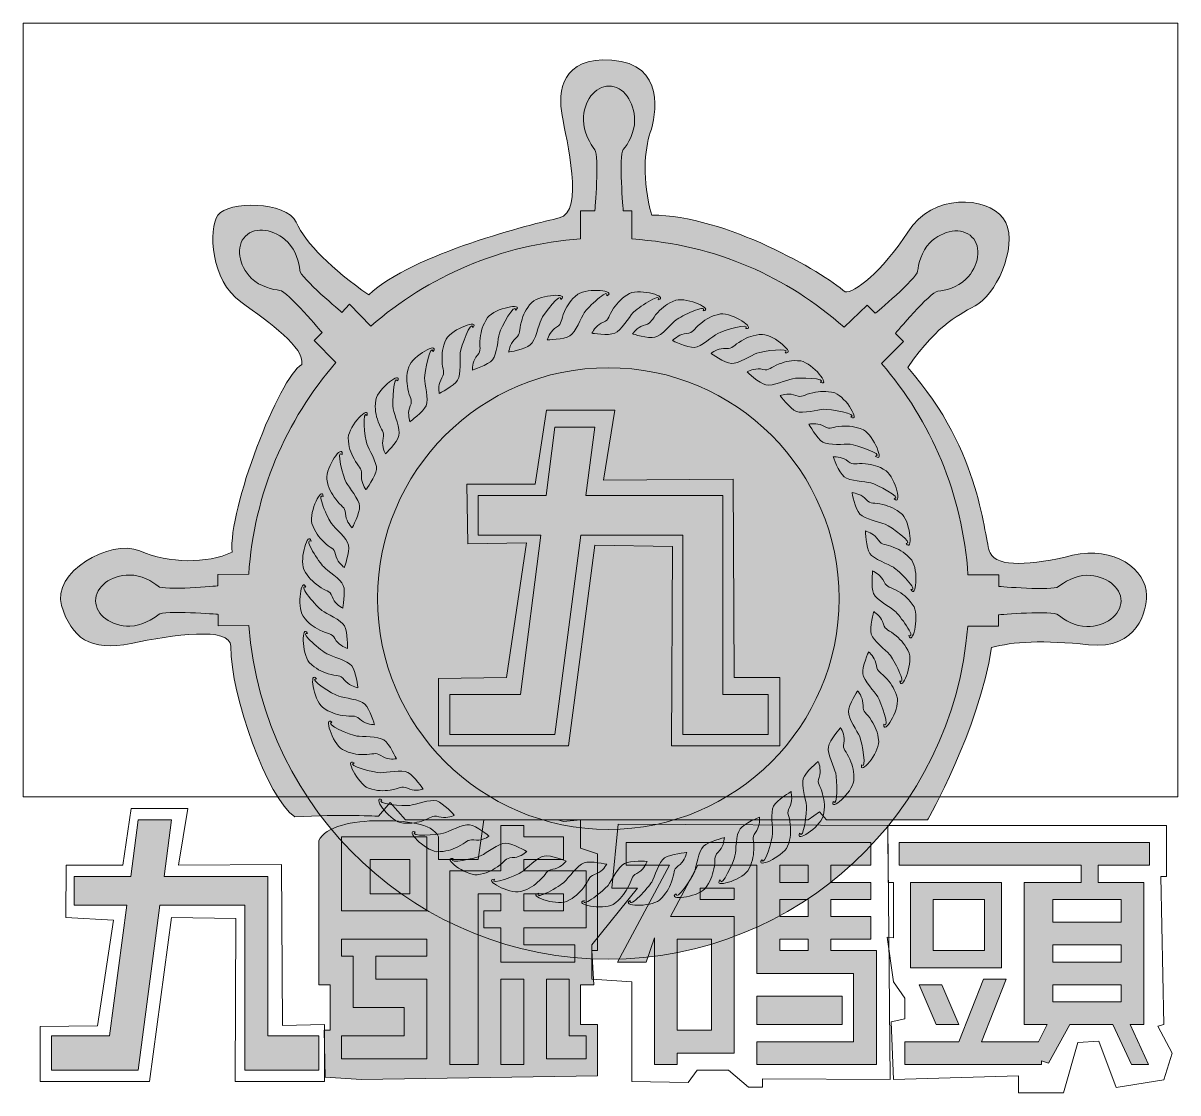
# Model space of a CAD drawing. Header units: inches. Extents: x 90 to 293, y -389 to -201.
import ezdxf

# ---------------------------------------------------------------- set-up
doc = ezdxf.new("R2010")
doc.units = ezdxf.units.IN
doc.header["$MEASUREMENT"] = 0
doc.layers.add('圖層 5', color=7, linetype='Continuous')

# ---------------------------------------------------------------- blocks, each defined once
blk = doc.blocks.new('block 10')
at = {"layer": '圖層 5', "lineweight": 0}
for points in [[(182.15, -256.66), (182.15, -256.66), (185.06, -256.63), (186.1, -255.98), (187.12, -255.34), (188.1, -252.75), (188.65, -251.9), (189.2, -251.04), (192.98, -247.4), (192.62, -248.9), (194.45, -248.06), (189.32, -247.44), (187.5, -248.64), (186.2, -249.71), (185.72, -250.53), (185.17, -251.7), (184.46, -253.23), (184.83, -253.79), (183.79, -254.41), (182.76, -255.03), (182.36, -256.06), (182.15, -256.66)], [(190, -255.5), (190, -255.5), (192.88, -255.96), (194, -255.5), (195.12, -255.04), (196.52, -252.66), (197.21, -251.91), (197.9, -251.16), (202.24, -248.21), (201.62, -249.62), (203.57, -249.1), (198.62, -247.62), (196.62, -248.5), (195.17, -249.33), (194.55, -250.06), (193.81, -251.12), (192.85, -252.51), (193.12, -253.12), (192, -253.56), (190.88, -254), (190.31, -254.94), (190, -255.5)], [(175.36, -258.82), (175.36, -258.82), (178.23, -258.35), (179.15, -257.55), (180.07, -256.76), (180.64, -254.05), (181.05, -253.13), (181.47, -252.2), (184.65, -248.02), (184.52, -249.56), (186.2, -248.45), (181.03, -248.62), (179.42, -250.08), (178.3, -251.33), (177.95, -252.22), (177.59, -253.46), (177.11, -255.08), (177.56, -255.58), (176.64, -256.35), (175.71, -257.12), (175.47, -258.19), (175.36, -258.82)], [(197.13, -255.61), (197.13, -255.61), (199.9, -256.5), (201.08, -256.21), (202.27, -255.93), (204.01, -253.79), (204.8, -253.15), (205.6, -252.51), (210.34, -250.26), (209.52, -251.57), (211.52, -251.35), (206.85, -249.13), (204.75, -249.7), (203.18, -250.3), (202.46, -250.92), (201.57, -251.86), (200.41, -253.08), (200.58, -253.73), (199.4, -254), (198.22, -254.26), (197.53, -255.1), (197.13, -255.61)], [(168.97, -262), (168.97, -262), (171.73, -261.09), (172.52, -260.16), (173.31, -259.24), (173.46, -256.48), (173.73, -255.5), (174, -254.52), (176.51, -249.9), (176.61, -251.44), (178.1, -250.1), (173.03, -251.04), (171.65, -252.74), (170.74, -254.14), (170.52, -255.07), (170.36, -256.36), (170.13, -258.03), (170.66, -258.45), (169.86, -259.36), (169.06, -260.26), (168.99, -261.35), (168.97, -262)], [(163.14, -266.1), (163.14, -266.1), (165.73, -264.78), (166.37, -263.75), (167.01, -262.72), (166.74, -259.96), (166.86, -258.96), (166.97, -257.94), (168.75, -253), (169.09, -254.51), (170.36, -252.95), (165.48, -254.66), (164.38, -256.54), (163.69, -258.07), (163.62, -259.02), (163.65, -260.32), (163.69, -262.01), (164.27, -262.34), (163.62, -263.36), (162.96, -264.38), (163.06, -265.47), (163.14, -266.1)], [(204.16, -256.8), (204.16, -256.8), (206.77, -258.1), (207.98, -258), (209.19, -257.9), (211.24, -256.04), (212.12, -255.54), (213, -255.03), (218.03, -253.52), (217.02, -254.69), (219.03, -254.78), (214.76, -251.88), (212.59, -252.11), (210.95, -252.47), (210.14, -252.98), (209.12, -253.77), (207.78, -254.8), (207.86, -255.47), (206.65, -255.55), (205.45, -255.63), (204.63, -256.35), (204.16, -256.8)], [(210.93, -259.04), (210.93, -259.04), (213.31, -260.73), (214.52, -260.81), (215.73, -260.9), (218.04, -259.38), (218.99, -259.01), (219.94, -258.64), (225.14, -257.92), (223.96, -258.92), (225.93, -259.31), (222.15, -255.8), (219.97, -255.7), (218.29, -255.8), (217.42, -256.18), (216.29, -256.81), (214.81, -257.62), (214.79, -258.29), (213.58, -258.19), (212.38, -258.08), (211.46, -258.68), (210.93, -259.04)], [(158, -271.05), (158, -271.05), (160.36, -269.35), (160.84, -268.23), (161.31, -267.12), (160.62, -264.44), (160.59, -263.42), (160.55, -262.4), (161.55, -257.25), (162.11, -258.69), (163.13, -256.95), (158.58, -259.38), (157.78, -261.41), (157.33, -263.03), (157.4, -263.98), (157.63, -265.26), (157.92, -266.92), (158.54, -267.16), (158.06, -268.27), (157.56, -269.37), (157.83, -270.43), (158, -271.05)], [(217.28, -262.29), (217.28, -262.29), (219.37, -264.32), (220.56, -264.59), (221.74, -264.86), (224.25, -263.71), (225.25, -263.49), (226.24, -263.27), (231.49, -263.34), (230.17, -264.15), (232.06, -264.84), (228.86, -260.79), (226.72, -260.36), (225.05, -260.21), (224.13, -260.45), (222.91, -260.9), (221.33, -261.48), (221.2, -262.14), (220.03, -261.85), (218.86, -261.57), (217.86, -262.01), (217.28, -262.29)], [(153.68, -276.72), (153.68, -276.72), (155.75, -274.68), (156.05, -273.5), (156.35, -272.33), (155.26, -269.79), (155.07, -268.79), (154.88, -267.79), (155.08, -262.54), (155.86, -263.88), (156.6, -262.01), (152.47, -265.1), (151.99, -267.23), (151.79, -268.9), (152.01, -269.83), (152.42, -271.05), (152.97, -272.65), (153.62, -272.8), (153.31, -273.96), (152.99, -275.13), (153.41, -276.14), (153.68, -276.72)], [(223.06, -266.47), (223.06, -266.47), (224.82, -268.79), (225.95, -269.24), (227.08, -269.69), (229.74, -268.93), (230.75, -268.87), (231.77, -268.8), (236.94, -269.67), (235.52, -270.27), (237.28, -271.24), (234.74, -266.75), (232.69, -266), (231.06, -265.59), (230.11, -265.69), (228.84, -265.95), (227.19, -266.28), (226.96, -266.92), (225.84, -266.46), (224.73, -265.99), (223.67, -266.28), (223.06, -266.47)], [(150.27, -282.99), (150.27, -282.99), (152.01, -280.66), (152.12, -279.44), (152.24, -278.24), (150.78, -275.89), (150.44, -274.93), (150.09, -273.97), (149.5, -268.76), (150.47, -269.96), (150.92, -268), (147.3, -271.69), (147.15, -273.86), (147.21, -275.54), (147.57, -276.42), (148.17, -277.57), (148.94, -279.07), (149.61, -279.12), (149.48, -280.31), (149.35, -281.51), (149.92, -282.45), (150.27, -282.99)], [(228.14, -271.48), (228.14, -271.48), (229.52, -274.04), (230.57, -274.66), (231.62, -275.27), (234.36, -274.93), (235.37, -275.02), (236.39, -275.11), (241.37, -276.76), (239.87, -277.14), (241.47, -278.36), (239.63, -273.54), (237.72, -272.48), (236.17, -271.83), (235.22, -271.79), (233.93, -271.85), (232.25, -271.93), (231.92, -272.52), (230.89, -271.89), (229.86, -271.26), (228.77, -271.39), (228.14, -271.48)], [(147.85, -289.7), (147.85, -289.7), (149.22, -287.13), (149.15, -285.91), (149.08, -284.7), (147.27, -282.6), (146.79, -281.71), (146.31, -280.82), (144.93, -275.75), (146.07, -276.79), (146.21, -274.78), (143.2, -278.98), (143.38, -281.15), (143.69, -282.8), (144.18, -283.62), (144.95, -284.67), (145.95, -286.03), (146.62, -285.97), (146.67, -287.17), (146.71, -288.38), (147.42, -289.22), (147.85, -289.7)], [(232.39, -277.21), (232.39, -277.21), (233.37, -279.95), (234.31, -280.72), (235.25, -281.48), (238.02, -281.56), (239, -281.8), (239.99, -282.05), (244.67, -284.44), (243.13, -284.58), (244.52, -286.04), (243.44, -280.99), (241.71, -279.66), (240.28, -278.78), (239.35, -278.59), (238.06, -278.45), (236.38, -278.27), (235.97, -278.81), (235.05, -278.03), (234.13, -277.25), (233.03, -277.21), (232.39, -277.21)], [(146.48, -296.69), (146.48, -296.69), (147.44, -293.95), (147.19, -292.76), (146.94, -291.57), (144.83, -289.77), (144.22, -288.96), (143.6, -288.15), (141.47, -283.36), (142.76, -284.21), (142.59, -282.21), (140.26, -286.81), (140.77, -288.93), (141.33, -290.51), (141.93, -291.25), (142.85, -292.17), (144.04, -293.36), (144.7, -293.2), (144.93, -294.38), (145.16, -295.57), (145.99, -296.29), (146.48, -296.69)], [(235.72, -283.51), (235.72, -283.51), (236.27, -286.37), (237.09, -287.27), (237.9, -288.17), (240.62, -288.67), (241.56, -289.06), (242.5, -289.45), (246.75, -292.53), (245.21, -292.44), (246.36, -294.09), (246.07, -288.93), (244.56, -287.35), (243.28, -286.26), (242.39, -285.94), (241.14, -285.6), (239.51, -285.17), (239.02, -285.64), (238.23, -284.73), (237.43, -283.82), (236.36, -283.62), (235.72, -283.51)], [(146.2, -303.82), (146.2, -303.82), (146.73, -300.96), (146.29, -299.82), (145.87, -298.69), (143.51, -297.23), (142.79, -296.52), (142.05, -295.82), (139.21, -291.4), (140.61, -292.05), (140.15, -290.09), (138.54, -295), (139.37, -297.02), (140.16, -298.5), (140.87, -299.13), (141.92, -299.9), (143.28, -300.89), (143.9, -300.64), (144.31, -301.77), (144.72, -302.91), (145.64, -303.5), (146.2, -303.82)], [(238.06, -290.25), (238.06, -290.25), (238.16, -293.16), (238.83, -294.18), (239.5, -295.19), (242.11, -296.1), (242.98, -296.63), (243.85, -297.16), (247.59, -300.84), (246.08, -300.52), (246.96, -302.32), (247.46, -297.18), (246.21, -295.39), (245.11, -294.12), (244.28, -293.66), (243.09, -293.14), (241.54, -292.47), (240.99, -292.86), (240.35, -291.84), (239.7, -290.82), (238.67, -290.45), (238.06, -290.25)], [(147, -310.91), (147, -310.91), (147.09, -308), (146.49, -306.94), (145.89, -305.88), (143.35, -304.8), (142.52, -304.21), (141.69, -303.63), (138.2, -299.7), (139.69, -300.12), (138.93, -298.26), (138.09, -303.36), (139.21, -305.22), (140.22, -306.57), (141.02, -307.08), (142.17, -307.68), (143.67, -308.46), (144.24, -308.11), (144.82, -309.17), (145.4, -310.23), (146.4, -310.67), (147, -310.91)], [(239.34, -297.27), (239.34, -297.27), (239, -300.16), (239.51, -301.26), (240.01, -302.37), (242.46, -303.66), (243.23, -304.32), (244.01, -304.97), (247.15, -309.19), (245.7, -308.63), (246.3, -310.55), (247.57, -305.55), (246.61, -303.59), (245.72, -302.17), (244.97, -301.59), (243.87, -300.89), (242.45, -299.99), (241.84, -300.29), (241.36, -299.19), (240.87, -298.08), (239.91, -297.56), (239.34, -297.27)], [(239.53, -304.4), (239.53, -304.4), (238.76, -307.2), (239.1, -308.37), (239.43, -309.54), (241.64, -311.19), (242.31, -311.96), (242.98, -312.72), (245.44, -317.37), (244.1, -316.6), (244.4, -318.59), (246.41, -313.84), (245.76, -311.75), (245.09, -310.21), (244.44, -309.52), (243.46, -308.67), (242.2, -307.56), (241.55, -307.76), (241.24, -306.6), (240.93, -305.43), (240.06, -304.77), (239.53, -304.4)], [(148.87, -317.79), (148.87, -317.79), (148.52, -314.9), (147.76, -313.95), (147.01, -312.99), (144.33, -312.31), (143.42, -311.86), (142.51, -311.4), (138.47, -308.05), (140, -308.24), (138.97, -306.52), (138.91, -311.68), (140.31, -313.36), (141.51, -314.53), (142.38, -314.92), (143.61, -315.33), (145.21, -315.88), (145.72, -315.45), (146.46, -316.4), (147.19, -317.37), (148.25, -317.65), (148.87, -317.79)], [(238.64, -311.47), (238.64, -311.47), (237.45, -314.13), (237.6, -315.34), (237.75, -316.54), (239.7, -318.51), (240.24, -319.37), (240.78, -320.23), (242.5, -325.19), (241.3, -324.23), (241.29, -326.24), (244.01, -321.85), (243.68, -319.69), (243.26, -318.07), (242.71, -317.29), (241.88, -316.29), (240.79, -315), (240.13, -315.11), (240, -313.91), (239.86, -312.71), (239.11, -311.92), (238.64, -311.47)], [(151.77, -324.3), (151.77, -324.3), (150.98, -321.51), (150.09, -320.68), (149.2, -319.85), (146.45, -319.58), (145.48, -319.27), (144.51, -318.96), (140.01, -316.26), (141.55, -316.22), (140.27, -314.67), (141, -319.79), (142.63, -321.23), (144, -322.2), (144.92, -322.46), (146.2, -322.68), (147.85, -322.98), (148.3, -322.47), (149.17, -323.3), (150.04, -324.14), (151.13, -324.26), (151.77, -324.3)], [(236.69, -318.33), (236.69, -318.33), (235.11, -320.78), (235.07, -321.99), (235.04, -323.21), (236.66, -325.45), (237.06, -326.38), (237.47, -327.31), (238.41, -332.48), (237.37, -331.34), (237.05, -333.33), (240.41, -329.4), (240.41, -327.22), (240.24, -325.55), (239.83, -324.7), (239.15, -323.59), (238.27, -322.15), (237.6, -322.15), (237.65, -320.95), (237.71, -319.74), (237.08, -318.84), (236.69, -318.33)], [(155.63, -330.3), (155.63, -330.3), (154.42, -327.66), (153.41, -326.97), (152.41, -326.29), (149.65, -326.45), (148.64, -326.29), (147.64, -326.13), (142.78, -324.14), (144.3, -323.87), (142.79, -322.54), (144.29, -327.48), (146.13, -328.66), (147.63, -329.41), (148.57, -329.52), (149.87, -329.55), (151.55, -329.59), (151.92, -329.02), (152.9, -329.71), (153.89, -330.41), (154.98, -330.36), (155.63, -330.3)], [(233.71, -324.81), (233.71, -324.81), (231.78, -326.99), (231.56, -328.18), (231.34, -329.38), (232.59, -331.84), (232.85, -332.82), (233.12, -333.81), (233.26, -339.05), (232.4, -337.77), (231.79, -339.69), (235.7, -336.32), (236.04, -334.17), (236.12, -332.49), (235.84, -331.58), (235.34, -330.38), (234.7, -328.83), (234.03, -328.73), (234.26, -327.54), (234.5, -326.36), (234.01, -325.38), (233.71, -324.81)], [(160.35, -335.65), (160.35, -335.65), (158.75, -333.22), (157.65, -332.69), (156.56, -332.17), (153.85, -332.75), (152.84, -332.74), (151.82, -332.74), (146.71, -331.51), (148.17, -331.01), (146.48, -329.92), (148.72, -334.58), (150.71, -335.46), (152.31, -335.98), (153.26, -335.95), (154.54, -335.78), (156.22, -335.56), (156.49, -334.94), (157.57, -335.47), (158.65, -336.01), (159.72, -335.8), (160.35, -335.65)], [(229.78, -330.76), (229.78, -330.76), (227.54, -332.62), (227.14, -333.77), (226.74, -334.92), (227.61, -337.54), (227.72, -338.55), (227.82, -339.56), (227.17, -344.77), (226.51, -343.38), (225.62, -345.18), (229.99, -342.44), (230.66, -340.36), (231, -338.72), (230.86, -337.78), (230.54, -336.52), (230.14, -334.88), (229.5, -334.68), (229.91, -333.55), (230.33, -332.41), (230, -331.37), (229.78, -330.76)], [(165.83, -340.21), (165.83, -340.21), (163.88, -338.05), (162.72, -337.7), (161.56, -337.35), (158.97, -338.33), (157.96, -338.48), (156.96, -338.63), (151.73, -338.2), (153.09, -337.48), (151.26, -336.66), (154.17, -340.92), (156.28, -341.5), (157.94, -341.76), (158.87, -341.58), (160.11, -341.22), (161.73, -340.75), (161.91, -340.1), (163.06, -340.46), (164.21, -340.83), (165.24, -340.45), (165.83, -340.21)], [(224.99, -336.05), (224.99, -336.05), (222.49, -337.54), (221.92, -338.62), (221.35, -339.69), (221.81, -342.41), (221.76, -343.43), (221.72, -344.45), (220.28, -349.5), (219.84, -348.02), (218.68, -349.66), (223.42, -347.62), (224.4, -345.67), (224.98, -344.09), (224.99, -343.14), (224.87, -341.85), (224.72, -340.17), (224.12, -339.88), (224.7, -338.82), (225.28, -337.76), (225.11, -336.68), (224.99, -336.05)], [(219.45, -340.54), (219.45, -340.54), (216.75, -341.64), (216.03, -342.61), (215.3, -343.58), (215.34, -346.35), (215.14, -347.34), (214.94, -348.34), (212.75, -353.12), (212.54, -351.58), (211.14, -353.03), (216.14, -351.74), (217.4, -349.96), (218.22, -348.49), (218.37, -347.55), (218.45, -346.26), (218.56, -344.58), (218.01, -344.19), (218.74, -343.23), (219.48, -342.28), (219.47, -341.18), (219.45, -340.54)], [(171.94, -343.88), (171.94, -343.88), (169.69, -342.04), (168.48, -341.88), (167.28, -341.71), (164.88, -343.07), (163.91, -343.37), (162.93, -343.67), (157.7, -344.04), (158.94, -343.13), (157, -342.6), (160.53, -346.36), (162.7, -346.61), (164.38, -346.62), (165.27, -346.3), (166.45, -345.75), (167.98, -345.04), (168.05, -344.37), (169.24, -344.55), (170.44, -344.74), (171.39, -344.21), (171.94, -343.88)], [(213.29, -344.14), (213.29, -344.14), (210.46, -344.81), (209.59, -345.66), (208.73, -346.52), (208.35, -349.25), (208, -350.21), (207.65, -351.16), (204.75, -355.55), (204.78, -354), (203.18, -355.22), (208.32, -354.71), (209.83, -353.14), (210.86, -351.81), (211.15, -350.9), (211.43, -349.64), (211.8, -347.99), (211.31, -347.53), (212.18, -346.69), (213.05, -345.86), (213.22, -344.78), (213.29, -344.14)], [(178.55, -346.58), (178.55, -346.58), (176.04, -345.11), (174.82, -345.12), (173.61, -345.14), (171.44, -346.85), (170.52, -347.3), (169.61, -347.75), (164.49, -348.91), (165.58, -347.81), (163.58, -347.59), (167.64, -350.77), (169.82, -350.68), (171.48, -350.44), (172.32, -349.99), (173.4, -349.27), (174.8, -348.33), (174.77, -347.66), (175.98, -347.66), (177.18, -347.66), (178.05, -346.99), (178.55, -346.58)], [(206.66, -346.76), (206.66, -346.76), (203.76, -346.99), (202.77, -347.7), (201.79, -348.41), (200.99, -351.06), (200.5, -351.95), (200.01, -352.84), (196.48, -356.73), (196.74, -355.21), (194.98, -356.17), (200.13, -356.44), (201.87, -355.12), (203.09, -353.97), (203.52, -353.12), (203.98, -351.91), (204.59, -350.34), (204.18, -349.8), (205.17, -349.11), (206.16, -348.42), (206.49, -347.38), (206.66, -346.76)], [(185.48, -348.25), (185.48, -348.25), (182.78, -347.17), (181.58, -347.37), (180.38, -347.57), (178.5, -349.6), (177.66, -350.18), (176.83, -350.76), (171.94, -352.69), (172.85, -351.44), (170.84, -351.52), (175.34, -354.04), (177.48, -353.63), (179.09, -353.13), (179.85, -352.56), (180.8, -351.68), (182.04, -350.54), (181.91, -349.88), (183.11, -349.7), (184.3, -349.52), (185.05, -348.73), (185.48, -348.25)], [(192.59, -348.83), (192.59, -348.83), (189.75, -348.18), (188.6, -348.57), (187.45, -348.95), (185.89, -351.23), (185.15, -351.93), (184.42, -352.64), (179.88, -355.29), (180.59, -353.91), (178.62, -354.3), (183.45, -356.11), (185.5, -355.37), (187.01, -354.64), (187.68, -353.96), (188.49, -352.94), (189.54, -351.63), (189.31, -350.99), (190.46, -350.63), (191.61, -350.27), (192.24, -349.37), (192.59, -348.83)], [(199.7, -348.33), (199.7, -348.33), (196.8, -348.12), (195.72, -348.68), (194.64, -349.23), (193.45, -351.72), (192.83, -352.53), (192.2, -353.33), (188.13, -356.64), (188.62, -355.18), (186.73, -355.86), (191.78, -356.92), (193.7, -355.87), (195.08, -354.92), (195.63, -354.14), (196.27, -353.02), (197.12, -351.56), (196.79, -350.97), (197.87, -350.44), (198.96, -349.9), (199.44, -348.92), (199.7, -348.33)]]:
    blk.add_open_spline(points, degree=3, knots=[0, 0, 0, 0, 1, 1, 1, 2, 2, 2, 3, 3, 3, 4, 4, 4, 5, 5, 5, 6, 6, 6, 7, 7, 7, 7], dxfattribs=at)
blk = doc.blocks.new('block 9')
at = {"layer": '圖層 5', "true_color": 0x3b4593}
h = blk.add_hatch(color=175, dxfattribs=at)
h.dxf.hatch_style = 2
edge = h.paths.add_edge_path()
edge.add_spline(control_points=[(277.01, -298.04), (274.93, -298.03), (272.91, -299.31), (272.02, -300.02), (270.96, -300.85), (261.51, -299.98), (261.51, -299.98), (261.51, -299.98), (261.51, -297.98), (261.51, -297.98), (261.51, -297.98), (256.1, -297.97), (256.1, -297.97), (255.18, -283.8), (249.61, -270.91), (240.9, -260.8), (240.9, -260.8), (244.75, -256.96), (244.75, -256.96), (244.75, -256.96), (243.34, -255.54), (243.34, -255.54), (243.34, -255.54), (249.49, -248.21), (250.78, -248.12), (252.07, -248.03), (254.25, -247.49), (255.73, -246.02), (258.07, -243.68), (258.55, -240.36), (256.8, -238.59), (255.05, -236.83), (251.72, -237.3), (249.37, -239.64), (247.9, -241.11), (247.38, -243.45), (247.25, -244.58), (247.09, -245.91), (239.81, -252), (239.81, -252), (239.81, -252), (238.39, -250.58), (238.39, -250.58), (238.39, -250.58), (234.31, -254.41), (234.31, -254.41), (224.25, -245.62), (212, -239.96), (197, -238.94), (197, -238.94), (197, -234), (197, -234), (197, -234), (195.5, -234), (195.5, -234), (195.5, -234), (194.65, -224.22), (195.5, -223.24), (196.35, -222.26), (197.5, -220.21), (197.5, -218.12), (197.5, -214.81), (195.49, -212.06), (193, -212.06), (190.51, -212.06), (188.5, -214.72), (188.5, -218.03), (188.5, -220.11), (189.79, -222.37), (190.5, -223.25), (191.33, -224.31), (190.5, -234), (190.5, -234), (190.5, -234), (188, -234), (188, -234), (188, -234), (188, -238.92), (188, -238.92), (174, -239.88), (161.21, -245.5), (151.11, -254.26), (151.11, -254.26), (147.39, -250.42), (147.39, -250.42), (147.39, -250.42), (146.04, -251.84), (146.04, -251.84), (146.04, -251.84), (138.72, -245.71), (138.62, -244.42), (138.52, -243.13), (137.99, -240.96), (136.51, -239.49), (134.16, -237.15), (130.85, -236.68), (129.09, -238.44), (127.34, -240.2), (127.83, -243.53), (130.17, -245.86), (131.65, -247.33), (133.99, -247.84), (135.12, -247.97), (136.46, -248.12), (142.57, -255.38), (142.57, -255.38), (142.57, -255.38), (141.16, -256.8), (141.16, -256.8), (141.16, -256.8), (145, -260.62), (145, -260.62), (136.22, -270.74), (130.6, -283.66), (129.66, -297.87), (129.66, -297.87), (124.22, -297.9), (124.22, -297.9), (124.22, -297.9), (124.24, -299.9), (124.24, -299.9), (124.24, -299.9), (114.71, -300.8), (113.72, -299.96), (112.74, -299.12), (110.8, -297.98), (108.72, -297.99), (105.41, -298.01), (102.74, -300.04), (102.75, -302.53), (102.77, -305.01), (105.46, -307.01), (108.78, -306.99), (110.86, -306.98), (112.87, -305.68), (113.75, -304.96), (114.8, -304.12), (124.27, -304.9), (124.27, -304.9), (124.27, -304.9), (124.28, -306.9), (124.28, -306.9), (124.28, -306.9), (129.7, -306.87), (129.7, -306.87), (132.12, -339.65), (159.47, -365.5), (192.88, -365.5), (226.25, -365.5), (253.57, -339.7), (256.05, -306.97), (256.05, -306.97), (261.48, -306.98), (261.48, -306.98), (261.48, -306.98), (261.49, -304.98), (261.49, -304.98), (261.49, -304.98), (271.03, -304.17), (272, -305.02), (272.98, -305.87), (274.9, -307.03), (276.98, -307.04), (280.3, -307.05), (282.99, -305.04), (283, -302.56), (283.01, -300.07), (280.33, -298.05), (277.01, -298.04)], knot_values=[0, 0, 0, 0, 1, 1, 1, 2, 2, 2, 3, 3, 3, 4, 4, 4, 5, 5, 5, 6, 6, 6, 7, 7, 7, 8, 8, 8, 9, 9, 9, 10, 10, 10, 11, 11, 11, 12, 12, 12, 13, 13, 13, 14, 14, 14, 15, 15, 15, 16, 16, 16, 17, 17, 17, 18, 18, 18, 19, 19, 19, 20, 20, 20, 21, 21, 21, 22, 22, 22, 23, 23, 23, 24, 24, 24, 25, 25, 25, 26, 26, 26, 27, 27, 27, 28, 28, 28, 29, 29, 29, 30, 30, 30, 31, 31, 31, 32, 32, 32, 33, 33, 33, 34, 34, 34, 35, 35, 35, 36, 36, 36, 37, 37, 37, 38, 38, 38, 39, 39, 39, 40, 40, 40, 41, 41, 41, 42, 42, 42, 43, 43, 43, 44, 44, 44, 45, 45, 45, 46, 46, 46, 47, 47, 47, 48, 48, 48, 49, 49, 49, 50, 50, 50, 51, 51, 51, 52, 52, 52, 53, 53, 53, 54, 54, 54, 55, 55, 55, 56, 56, 56, 56], degree=3, periodic=1)
at = {"layer": '圖層 5', "true_color": 0xff0000}
h = blk.add_hatch(color=1, dxfattribs=at)
h.dxf.hatch_style = 2
edge = h.paths.add_edge_path()
edge.add_spline(control_points=[(233.44, -302.12), (233.44, -324.53), (215.28, -342.69), (192.88, -342.69), (170.47, -342.69), (152.31, -324.53), (152.31, -302.12), (152.31, -279.72), (170.47, -261.56), (192.88, -261.56), (215.28, -261.56), (233.44, -279.72), (233.44, -302.12)], knot_values=[0, 0, 0, 0, 1, 1, 1, 2, 2, 2, 3, 3, 3, 4, 4, 4, 4], degree=3, periodic=1)
at = {"layer": '圖層 5', "lineweight": 0}
blk.add_lwpolyline([(293, -337), (90, -337), (90, -201), (293, -201), (293, -337)], dxfattribs=at)
for points, knots in [([(277.01, -298.04), (274.93, -298.03), (272.91, -299.31), (272.02, -300.02), (270.96, -300.85), (261.51, -299.98), (261.51, -299.98), (261.51, -299.98), (261.51, -297.98), (261.51, -297.98), (261.51, -297.98), (256.1, -297.97), (256.1, -297.97), (255.18, -283.8), (249.61, -270.91), (240.9, -260.8), (240.9, -260.8), (244.75, -256.96), (244.75, -256.96), (244.75, -256.96), (243.34, -255.54), (243.34, -255.54), (243.34, -255.54), (249.49, -248.21), (250.78, -248.12), (252.07, -248.03), (254.25, -247.49), (255.73, -246.02), (258.07, -243.68), (258.55, -240.36), (256.8, -238.59), (255.05, -236.83), (251.72, -237.3), (249.37, -239.64), (247.9, -241.11), (247.38, -243.45), (247.25, -244.58), (247.09, -245.91), (239.81, -252), (239.81, -252), (239.81, -252), (238.39, -250.58), (238.39, -250.58), (238.39, -250.58), (234.31, -254.41), (234.31, -254.41), (224.25, -245.62), (212, -239.96), (197, -238.94), (197, -238.94), (197, -234), (197, -234), (197, -234), (195.5, -234), (195.5, -234), (195.5, -234), (194.65, -224.22), (195.5, -223.24), (196.35, -222.26), (197.5, -220.21), (197.5, -218.12), (197.5, -214.81), (195.49, -212.06), (193, -212.06), (190.51, -212.06), (188.5, -214.72), (188.5, -218.03), (188.5, -220.11), (189.79, -222.37), (190.5, -223.25), (191.33, -224.31), (190.5, -234), (190.5, -234), (190.5, -234), (188, -234), (188, -234), (188, -234), (188, -238.92), (188, -238.92), (174, -239.88), (161.21, -245.5), (151.11, -254.26), (151.11, -254.26), (147.39, -250.42), (147.39, -250.42), (147.39, -250.42), (146.04, -251.84), (146.04, -251.84), (146.04, -251.84), (138.72, -245.71), (138.62, -244.42), (138.52, -243.13), (137.99, -240.96), (136.51, -239.49), (134.16, -237.15), (130.85, -236.68), (129.09, -238.44), (127.34, -240.2), (127.83, -243.53), (130.17, -245.86), (131.65, -247.33), (133.99, -247.84), (135.12, -247.97), (136.46, -248.12), (142.57, -255.38), (142.57, -255.38), (142.57, -255.38), (141.16, -256.8), (141.16, -256.8), (141.16, -256.8), (145, -260.62), (145, -260.62), (136.22, -270.74), (130.6, -283.66), (129.66, -297.87), (129.66, -297.87), (124.22, -297.9), (124.22, -297.9), (124.22, -297.9), (124.24, -299.9), (124.24, -299.9), (124.24, -299.9), (114.71, -300.8), (113.72, -299.96), (112.74, -299.12), (110.8, -297.98), (108.72, -297.99), (105.41, -298.01), (102.74, -300.04), (102.75, -302.53), (102.77, -305.01), (105.46, -307.01), (108.78, -306.99), (110.86, -306.98), (112.87, -305.68), (113.75, -304.96), (114.8, -304.12), (124.27, -304.9), (124.27, -304.9), (124.27, -304.9), (124.28, -306.9), (124.28, -306.9), (124.28, -306.9), (129.7, -306.87), (129.7, -306.87), (132.12, -339.65), (159.47, -365.5), (192.88, -365.5), (226.25, -365.5), (253.57, -339.7), (256.05, -306.97), (256.05, -306.97), (261.48, -306.98), (261.48, -306.98), (261.48, -306.98), (261.49, -304.98), (261.49, -304.98), (261.49, -304.98), (271.03, -304.17), (272, -305.02), (272.98, -305.87), (274.9, -307.03), (276.98, -307.04), (280.3, -307.05), (282.99, -305.04), (283, -302.56), (283.01, -300.07), (280.33, -298.05), (277.01, -298.04)], [0, 0, 0, 0, 1, 1, 1, 2, 2, 2, 3, 3, 3, 4, 4, 4, 5, 5, 5, 6, 6, 6, 7, 7, 7, 8, 8, 8, 9, 9, 9, 10, 10, 10, 11, 11, 11, 12, 12, 12, 13, 13, 13, 14, 14, 14, 15, 15, 15, 16, 16, 16, 17, 17, 17, 18, 18, 18, 19, 19, 19, 20, 20, 20, 21, 21, 21, 22, 22, 22, 23, 23, 23, 24, 24, 24, 25, 25, 25, 26, 26, 26, 27, 27, 27, 28, 28, 28, 29, 29, 29, 30, 30, 30, 31, 31, 31, 32, 32, 32, 33, 33, 33, 34, 34, 34, 35, 35, 35, 36, 36, 36, 37, 37, 37, 38, 38, 38, 39, 39, 39, 40, 40, 40, 41, 41, 41, 42, 42, 42, 43, 43, 43, 44, 44, 44, 45, 45, 45, 46, 46, 46, 47, 47, 47, 48, 48, 48, 49, 49, 49, 50, 50, 50, 51, 51, 51, 52, 52, 52, 53, 53, 53, 54, 54, 54, 55, 55, 55, 56, 56, 56, 56]), ([(233.44, -302.12), (233.44, -324.53), (215.28, -342.69), (192.88, -342.69), (170.47, -342.69), (152.31, -324.53), (152.31, -302.12), (152.31, -279.72), (170.47, -261.56), (192.88, -261.56), (215.28, -261.56), (233.44, -279.72), (233.44, -302.12)], [0, 0, 0, 0, 1, 1, 1, 2, 2, 2, 3, 3, 3, 4, 4, 4, 4])]:
    blk.add_open_spline(points, degree=3, knots=knots, dxfattribs=at)
at = {"layer": '圖層 5'}
blk.add_blockref('block 10', (0, 0), dxfattribs=at)
blk = doc.blocks.new('block 8')
at = {"layer": '圖層 5'}
blk.add_blockref('block 9', (0, 0), dxfattribs=at)
blk = doc.blocks.new('block 7')
at = {"layer": '圖層 5', "true_color": 0xf3fffd}
h = blk.add_hatch(color=7, dxfattribs=at)
h.dxf.hatch_style = 2
edge = h.paths.add_edge_path()
edge.add_spline(control_points=[(152.5, -340.38), (152.5, -340.38), (154.5, -337.94), (154.5, -337.94), (154.5, -337.94), (157.25, -341), (157.25, -341), (157.25, -341), (228, -341), (228, -341), (228, -341), (230, -339.59), (230, -339.59), (230, -339.59), (231.25, -341), (231.25, -341), (231.25, -341), (249, -341), (249, -341), (249, -341), (258, -325.25), (260.25, -310.75), (263.92, -309.67), (269.43, -309.42), (277.29, -310.24), (286.08, -311.17), (287.5, -304.12), (287.5, -301.56), (287.5, -297.06), (281.75, -292.78), (274.5, -294.53), (267.25, -296.28), (261.25, -296.71), (260, -294.11), (258.75, -291.52), (258.75, -276.51), (245.5, -261.51), (251.25, -253.26), (254.5, -252.5), (258, -250.25), (261.5, -248), (265.25, -239), (262.25, -235.25), (259.25, -231.5), (250, -230.75), (245.5, -237.75), (241, -244.75), (236, -248.5), (234.5, -248.25), (230.5, -244.75), (213.5, -234.75), (200.5, -234.75), (198.75, -228.5), (199.25, -223.25), (200.25, -220.25), (201.25, -217.25), (202.99, -208.17), (193.5, -207.5), (184.62, -206.88), (184, -213), (184.75, -217.25), (185.5, -221.5), (188.75, -234.25), (184.25, -235.25), (179.75, -236.25), (158.5, -241.5), (150.75, -248.75), (144.25, -244.25), (139.75, -239.75), (138, -236), (136.25, -232.25), (126, -232.25), (124.25, -234.75), (122.5, -237.25), (123, -246.25), (128.25, -250), (133.5, -253.75), (139.5, -258), (139, -261), (135, -263.25), (126, -286.5), (126.75, -294), (122.25, -296), (115.75, -296), (110.5, -293.75), (105.25, -291.5), (95, -297.68), (96.75, -303.34), (98.5, -309), (101.75, -311.5), (109, -310), (116.25, -308.5), (126.5, -307), (126.5, -310.5), (126.5, -319.25), (133, -337.25), (137.75, -340.5), (145.75, -340), (152.5, -340.38), (152.5, -340.38)], knot_values=[0, 0, 0, 0, 1, 1, 1, 2, 2, 2, 3, 3, 3, 4, 4, 4, 5, 5, 5, 6, 6, 6, 7, 7, 7, 8, 8, 8, 9, 9, 9, 10, 10, 10, 11, 11, 11, 12, 12, 12, 13, 13, 13, 14, 14, 14, 15, 15, 15, 16, 16, 16, 17, 17, 17, 18, 18, 18, 19, 19, 19, 20, 20, 20, 21, 21, 21, 22, 22, 22, 23, 23, 23, 24, 24, 24, 25, 25, 25, 26, 26, 26, 27, 27, 27, 28, 28, 28, 29, 29, 29, 30, 30, 30, 31, 31, 31, 32, 32, 32, 33, 33, 33, 33], degree=3, periodic=1)
at = {"layer": '圖層 5', "lineweight": 0}
blk.add_open_spline([(152.5, -340.38), (152.5, -340.38), (154.5, -337.94), (154.5, -337.94), (154.5, -337.94), (157.25, -341), (157.25, -341), (157.25, -341), (228, -341), (228, -341), (228, -341), (230, -339.59), (230, -339.59), (230, -339.59), (231.25, -341), (231.25, -341), (231.25, -341), (249, -341), (249, -341), (249, -341), (258, -325.25), (260.25, -310.75), (263.92, -309.67), (269.43, -309.42), (277.29, -310.24), (286.08, -311.17), (287.5, -304.12), (287.5, -301.56), (287.5, -297.06), (281.75, -292.78), (274.5, -294.53), (267.25, -296.28), (261.25, -296.71), (260, -294.11), (258.75, -291.52), (258.75, -276.51), (245.5, -261.51), (251.25, -253.26), (254.5, -252.5), (258, -250.25), (261.5, -248), (265.25, -239), (262.25, -235.25), (259.25, -231.5), (250, -230.75), (245.5, -237.75), (241, -244.75), (236, -248.5), (234.5, -248.25), (230.5, -244.75), (213.5, -234.75), (200.5, -234.75), (198.75, -228.5), (199.25, -223.25), (200.25, -220.25), (201.25, -217.25), (202.99, -208.17), (193.5, -207.5), (184.62, -206.88), (184, -213), (184.75, -217.25), (185.5, -221.5), (188.75, -234.25), (184.25, -235.25), (179.75, -236.25), (158.5, -241.5), (150.75, -248.75), (144.25, -244.25), (139.75, -239.75), (138, -236), (136.25, -232.25), (126, -232.25), (124.25, -234.75), (122.5, -237.25), (123, -246.25), (128.25, -250), (133.5, -253.75), (139.5, -258), (139, -261), (135, -263.25), (126, -286.5), (126.75, -294), (122.25, -296), (115.75, -296), (110.5, -293.75), (105.25, -291.5), (95, -297.68), (96.75, -303.34), (98.5, -309), (101.75, -311.5), (109, -310), (116.25, -308.5), (126.5, -307), (126.5, -310.5), (126.5, -319.25), (133, -337.25), (137.75, -340.5), (145.75, -340), (152.5, -340.38), (152.5, -340.38)], degree=3, knots=[0, 0, 0, 0, 1, 1, 1, 2, 2, 2, 3, 3, 3, 4, 4, 4, 5, 5, 5, 6, 6, 6, 7, 7, 7, 8, 8, 8, 9, 9, 9, 10, 10, 10, 11, 11, 11, 12, 12, 12, 13, 13, 13, 14, 14, 14, 15, 15, 15, 16, 16, 16, 17, 17, 17, 18, 18, 18, 19, 19, 19, 20, 20, 20, 21, 21, 21, 22, 22, 22, 23, 23, 23, 24, 24, 24, 25, 25, 25, 26, 26, 26, 27, 27, 27, 28, 28, 28, 29, 29, 29, 30, 30, 30, 31, 31, 31, 32, 32, 32, 33, 33, 33, 33], dxfattribs=at)
at = {"layer": '圖層 5'}
blk.add_blockref('block 8', (0, 0), dxfattribs=at)
blk = doc.blocks.new('block 6')
at = {"layer": '圖層 5', "true_color": 0x3e4897}
h = blk.add_hatch(color=175, dxfattribs=at)
h.dxf.hatch_style = 2
h.paths.add_polyline_path([(213, -319), (213, -291), (213, -284), (206, -284), (188.94, -284), (190.5, -272), (183.5, -272), (181.94, -284), (170, -284), (170, -291), (181.04, -291), (177.41, -319), (165, -319), (165, -326), (176.5, -326), (183, -326), (183.5, -326), (188.04, -291), (206, -291), (206, -319), (206, -326), (213, -326), (221, -326), (221, -319)])
at = {"layer": '圖層 5', "lineweight": 0}
for points in [[(168, -282), (180, -282), (182, -269), (194, -269), (192, -281.33), (214.83, -281.17), (215, -316), (223, -316), (223, -328), (204, -328), (204.16, -293), (190.5, -292.77), (185.88, -328), (163, -328), (163, -316.17), (175, -316), (178.5, -292.33), (168.17, -292.49), (168, -282)], [(213, -319), (213, -291), (213, -284), (206, -284), (188.94, -284), (190.5, -272), (183.5, -272), (181.94, -284), (170, -284), (170, -291), (181.04, -291), (177.41, -319), (165, -319), (165, -326), (176.5, -326), (183, -326), (183.5, -326), (188.04, -291), (206, -291), (206, -319), (206, -326), (213, -326), (221, -326), (221, -319), (213, -319)]]:
    blk.add_lwpolyline(points, dxfattribs=at)
at = {"layer": '圖層 5'}
blk.add_blockref('block 7', (0, 0), dxfattribs=at)
blk = doc.blocks.new('block 12')
at = {"layer": '圖層 5', "true_color": 0x3e4897}
h = blk.add_hatch(color=175, dxfattribs=at)
h.dxf.hatch_style = 2
h.paths.add_polyline_path([(236.5, -364), (232, -364), (232, -362), (239, -362), (239, -358), (232, -358), (232, -355), (239, -355), (239, -352), (232, -352), (232, -349), (239, -349), (239, -345), (196, -345), (196, -349), (203.6, -349), (194.5, -366), (199.5, -366), (201, -361.76), (201, -377.5), (201, -381.5), (201, -384), (205, -384), (205, -382), (211.5, -382), (215, -382), (215, -377.5), (215, -361.5), (215, -358), (211.5, -358), (205.5, -358), (203.78, -358), (208.6, -349), (219, -349), (219, -363.5), (219, -368), (223.5, -368), (228.5, -368), (232.5, -368), (236, -368), (236, -380), (219, -380), (219, -384), (236.5, -384), (240, -384), (240, -379.5), (240, -367.5), (240, -364)])
h.paths.add_polyline_path([(211, -362), (211, -378), (205, -378), (205, -362)])
h.paths.add_polyline_path([(228, -358), (223, -358), (223, -355), (228, -355)])
h.paths.add_polyline_path([(228, -349), (228, -352), (223, -352), (223, -349)])
h.paths.add_polyline_path([(223, -364), (223, -362), (228, -362), (228, -364)])
h = blk.add_hatch(color=175, dxfattribs=at)
h.dxf.hatch_style = 2
h.paths.add_polyline_path([(219, -372), (219, -377), (234, -377), (234, -372)])
at = {"layer": '圖層 5', "lineweight": 0}
for points in [[(236.5, -364), (232, -364), (232, -362), (239, -362), (239, -358), (232, -358), (232, -355), (239, -355), (239, -352), (232, -352), (232, -349), (239, -349), (239, -345), (196, -345), (196, -349), (203.6, -349), (194.5, -366), (199.5, -366), (201, -361.76), (201, -377.5), (201, -381.5), (201, -384), (205, -384), (205, -382), (211.5, -382), (215, -382), (215, -377.5), (215, -361.5), (215, -358), (211.5, -358), (205.5, -358), (203.78, -358), (208.6, -349), (219, -349), (219, -363.5), (219, -368), (223.5, -368), (228.5, -368), (232.5, -368), (236, -368), (236, -380), (219, -380), (219, -384), (236.5, -384), (240, -384), (240, -379.5), (240, -367.5), (240, -364), (236.5, -364)], [(228, -349), (228, -352), (223, -352), (223, -349), (228, -349)], [(228, -358), (223, -358), (223, -355), (228, -355), (228, -358)], [(211, -362), (211, -378), (205, -378), (205, -362), (211, -362)], [(223, -364), (223, -362), (228, -362), (228, -364), (223, -364)], [(219, -372), (219, -377), (234, -377), (234, -372), (219, -372)]]:
    blk.add_lwpolyline(points, dxfattribs=at)
blk = doc.blocks.new('block 14')
at = {"layer": '圖層 5', "true_color": 0x3e4897}
h = blk.add_hatch(color=175, dxfattribs=at)
h.dxf.hatch_style = 2
h.paths.add_polyline_path([(288, -349), (288, -345), (279, -345), (276, -345), (244, -345), (244, -349), (276, -349), (276, -352), (271.5, -352), (266, -352), (266, -354.5), (266, -372.5), (266, -377), (270, -377), (268.5, -380), (258.5, -380), (262.83, -369), (258.83, -369), (254.5, -380), (245, -380), (245, -384), (269, -384), (269, -383.34), (270.25, -383.75), (274, -377), (281.59, -377), (284.83, -384), (287.83, -384), (284.59, -377), (287, -377), (287, -372.5), (287, -354.5), (287, -352), (283.5, -352), (279, -352), (279, -349)])
h.paths.add_polyline_path([(283, -373), (271, -373), (271, -370), (283, -370)])
h.paths.add_polyline_path([(283, -366), (271, -366), (271, -363), (283, -363)])
h.paths.add_polyline_path([(283, -355), (283, -359), (271, -359), (271, -355), (276, -355), (279, -355)])
h = blk.add_hatch(color=175, dxfattribs=at)
h.dxf.hatch_style = 2
h.paths.add_polyline_path([(262, -367), (262, -363.5), (262, -354.5), (262, -352), (259.5, -352), (250.5, -352), (246, -352), (246, -354.5), (246, -363.5), (246, -367), (250.5, -367), (259.5, -367)])
h.paths.add_polyline_path([(259, -364), (250, -364), (250, -355), (259, -355)])
h = blk.add_hatch(color=175, dxfattribs=at)
h.dxf.hatch_style = 2
h.paths.add_polyline_path([(250.5, -377), (254.5, -377), (251.5, -370), (247.5, -370)])
at = {"layer": '圖層 5', "lineweight": 0}
for points in [[(288, -349), (288, -345), (279, -345), (276, -345), (244, -345), (244, -349), (276, -349), (276, -352), (271.5, -352), (266, -352), (266, -354.5), (266, -372.5), (266, -377), (270, -377), (268.5, -380), (258.5, -380), (262.83, -369), (258.83, -369), (254.5, -380), (245, -380), (245, -384), (269, -384), (269, -383.34), (270.25, -383.75), (274, -377), (281.59, -377), (284.83, -384), (287.83, -384), (284.59, -377), (287, -377), (287, -372.5), (287, -354.5), (287, -352), (283.5, -352), (279, -352), (279, -349), (288, -349)], [(262, -367), (262, -363.5), (262, -354.5), (262, -352), (259.5, -352), (250.5, -352), (246, -352), (246, -354.5), (246, -363.5), (246, -367), (250.5, -367), (259.5, -367), (262, -367)], [(259, -364), (250, -364), (250, -355), (259, -355), (259, -364)], [(283, -355), (283, -359), (271, -359), (271, -355), (276, -355), (279, -355), (283, -355)], [(283, -366), (271, -366), (271, -363), (283, -363), (283, -366)], [(250.5, -377), (254.5, -377), (251.5, -370), (247.5, -370), (250.5, -377)], [(283, -373), (271, -373), (271, -370), (283, -370), (283, -373)]]:
    blk.add_lwpolyline(points, dxfattribs=at)
blk = doc.blocks.new('block 11')
at = {"layer": '圖層 5', "lineweight": 0}
for points in [[(242, -341.98), (242.42, -386.67), (220, -386.5), (220, -388), (217.5, -388), (214, -385), (208.5, -385), (206.92, -387.17), (197, -387), (197, -369.5), (190, -369), (190, -363), (198, -353), (193.5, -353), (194.58, -341.75), (242, -341.98)], [(242, -342), (291, -342), (291, -351), (290, -351), (290.5, -377), (289.5, -377.25), (292, -382), (290.5, -386.69), (282.12, -388.03), (279.12, -379.89), (275.38, -380.13), (272.88, -389), (265, -389), (265, -386), (243, -386.62), (242.62, -376.5), (245, -376), (245, -372.38), (243, -369.5), (241.87, -361.62), (243, -361.75), (243, -352), (242.09, -352), (242, -342)], [(215, -353), (209, -353), (209, -355), (215, -355), (215, -353)]]:
    blk.add_lwpolyline(points, dxfattribs=at)
at = {"layer": '圖層 5'}
for name in ['block 12', 'block 14']:
    blk.add_blockref(name, (0, 0), dxfattribs=at)
blk = doc.blocks.new('block 16')
at = {"layer": '圖層 5', "true_color": 0x3e4897}
h = blk.add_hatch(color=175, dxfattribs=at)
h.dxf.hatch_style = 2
h.paths.add_polyline_path([(133, -379), (133, -356.75), (133, -351), (128.91, -351), (114.77, -351), (116.06, -341), (110.25, -341), (108.96, -351), (99, -351), (99, -356), (108.21, -356), (105.2, -379), (95, -379), (95, -385), (104.45, -385), (109.84, -385), (110.25, -385), (114.02, -356), (129, -356), (129, -379.64), (129, -385), (134.71, -385), (142, -385), (142, -379)])
at = {"layer": '圖層 5', "lineweight": 0}
for points in [[(97.57, -349), (107.52, -349), (109.01, -339), (118.96, -339), (117.3, -348.96), (135.44, -348.84), (135.58, -377.17), (143, -377), (143, -387), (127.25, -387), (127.38, -358.38), (116.06, -358.19), (112.22, -387), (93, -387), (93, -377.33), (103.08, -377.19), (105.92, -358.63), (97.51, -358.19), (97.57, -349)], [(133, -379), (133, -356.75), (133, -351), (128.91, -351), (114.77, -351), (116.06, -341), (110.25, -341), (108.96, -351), (99, -351), (99, -356), (108.21, -356), (105.2, -379), (95, -379), (95, -385), (104.45, -385), (109.84, -385), (110.25, -385), (114.02, -356), (129, -356), (129, -379.64), (129, -385), (134.71, -385), (142, -385), (142, -379), (133, -379)]]:
    blk.add_lwpolyline(points, dxfattribs=at)
blk = doc.blocks.new('block 17')
at = {"layer": '圖層 5', "true_color": 0xfcf9ff}
h = blk.add_hatch(color=7, dxfattribs=at)
h.dxf.hatch_style = 2
edge = h.paths.add_edge_path()
edge.add_spline(control_points=[(142, -344.67), (143, -342.17), (148.08, -341.17), (152.58, -341.17), (157.08, -341.17), (162, -341.5), (163, -344), (163, -346), (163, -348), (163, -348), (163, -348), (170, -348), (170, -348), (170, -348), (171, -341), (171, -341), (171, -341), (184, -341), (184, -341), (184, -341), (185, -341.33), (185, -341.33), (185, -341.33), (188, -341), (188, -341), (188, -341), (188, -346), (188, -346), (188, -346), (191, -347), (191, -347), (191, -347), (191, -364), (191, -364), (191, -364), (190, -364), (190, -364), (190, -364), (190.33, -370), (190.33, -370), (190.33, -370), (188, -370), (188, -370), (188, -370), (188, -377), (188, -377), (188, -377), (191, -377), (191, -377), (191, -377), (191, -386), (191, -386), (191, -386), (149.5, -386.67), (149.5, -386.67), (149.5, -386.67), (143.08, -386.25), (143.08, -386.25), (143.08, -386.25), (142.94, -378), (142.94, -378), (142.94, -378), (144, -378), (144, -378), (144, -378), (144, -370), (144, -370), (144, -370), (142, -370), (142, -370), (142, -370), (142, -344.67), (142, -344.67)], knot_values=[0, 0, 0, 0, 1, 1, 1, 2, 2, 2, 3, 3, 3, 4, 4, 4, 5, 5, 5, 6, 6, 6, 7, 7, 7, 8, 8, 8, 9, 9, 9, 10, 10, 10, 11, 11, 11, 12, 12, 12, 13, 13, 13, 14, 14, 14, 15, 15, 15, 16, 16, 16, 17, 17, 17, 18, 18, 18, 19, 19, 19, 20, 20, 20, 21, 21, 21, 22, 22, 22, 23, 23, 23, 24, 24, 24, 24], degree=3, periodic=1)
at = {"layer": '圖層 5', "true_color": 0x3e4897}
h = blk.add_hatch(color=175, dxfattribs=at)
h.dxf.hatch_style = 2
h.paths.add_polyline_path([(185, -350), (178, -350), (178, -348), (185, -348), (185, -344), (178, -344), (178, -342), (174, -342), (174, -344), (174, -348), (174, -350), (170, -350), (165, -350), (165, -354), (165, -384), (170, -384), (170, -354), (174, -354), (174, -357), (171, -357), (171, -360), (174, -360), (174, -363), (174, -366), (178, -366), (187, -366), (187, -363), (178, -363), (178, -360), (185, -360), (189, -360), (189, -357), (189, -354), (189, -350)])
h.paths.add_polyline_path([(185, -357), (178, -357), (178, -354), (185, -354)])
h = blk.add_hatch(color=175, dxfattribs=at)
h.dxf.hatch_style = 2
h.paths.add_polyline_path([(151, -344), (146, -344), (146, -348), (146, -354), (146, -357), (151, -357), (158, -357), (161, -357), (161, -354), (161, -348), (161, -344), (158, -344)])
h.paths.add_polyline_path([(158, -354), (151, -354), (151, -348), (158, -348)])
h = blk.add_hatch(color=175, dxfattribs=at)
h.dxf.hatch_style = 2
h.paths.add_polyline_path([(146, -365), (148, -365), (148, -369), (148, -374), (152, -374), (157, -374), (157, -379), (146, -379), (146, -383), (157, -383), (161, -383), (161, -379), (161, -374), (161, -369), (157, -369), (152, -369), (152, -365), (161, -365), (161, -362), (146, -362)])
h = blk.add_hatch(color=175, dxfattribs=at)
h.dxf.hatch_style = 2
h.paths.add_polyline_path([(174, -384), (178, -384), (178, -369), (174, -369)])
h = blk.add_hatch(color=175, dxfattribs=at)
h.dxf.hatch_style = 2
h.paths.add_polyline_path([(186, -369), (182, -369), (182, -379), (182, -383), (186, -383), (189, -383), (189, -379), (186, -379)])
at = {"layer": '圖層 5', "lineweight": 0}
for points in [[(185, -350), (178, -350), (178, -348), (185, -348), (185, -344), (178, -344), (178, -342), (174, -342), (174, -344), (174, -348), (174, -350), (170, -350), (165, -350), (165, -354), (165, -384), (170, -384), (170, -354), (174, -354), (174, -357), (171, -357), (171, -360), (174, -360), (174, -363), (174, -366), (178, -366), (187, -366), (187, -363), (178, -363), (178, -360), (185, -360), (189, -360), (189, -357), (189, -354), (189, -350), (185, -350)], [(151, -344), (146, -344), (146, -348), (146, -354), (146, -357), (151, -357), (158, -357), (161, -357), (161, -354), (161, -348), (161, -344), (158, -344), (151, -344)], [(158, -354), (151, -354), (151, -348), (158, -348), (158, -354)], [(185, -357), (178, -357), (178, -354), (185, -354), (185, -357)], [(146, -365), (148, -365), (148, -369), (148, -374), (152, -374), (157, -374), (157, -379), (146, -379), (146, -383), (157, -383), (161, -383), (161, -379), (161, -374), (161, -369), (157, -369), (152, -369), (152, -365), (161, -365), (161, -362), (146, -362), (146, -365)], [(174, -384), (178, -384), (178, -369), (174, -369), (174, -384)], [(186, -369), (182, -369), (182, -379), (182, -383), (186, -383), (189, -383), (189, -379), (186, -379), (186, -369)]]:
    blk.add_lwpolyline(points, dxfattribs=at)
blk.add_open_spline([(142, -344.67), (143, -342.17), (148.08, -341.17), (152.58, -341.17), (157.08, -341.17), (162, -341.5), (163, -344), (163, -346), (163, -348), (163, -348), (163, -348), (170, -348), (170, -348), (170, -348), (171, -341), (171, -341), (171, -341), (184, -341), (184, -341), (184, -341), (185, -341.33), (185, -341.33), (185, -341.33), (188, -341), (188, -341), (188, -341), (188, -346), (188, -346), (188, -346), (191, -347), (191, -347), (191, -347), (191, -364), (191, -364), (191, -364), (190, -364), (190, -364), (190, -364), (190.33, -370), (190.33, -370), (190.33, -370), (188, -370), (188, -370), (188, -370), (188, -377), (188, -377), (188, -377), (191, -377), (191, -377), (191, -377), (191, -386), (191, -386), (191, -386), (149.5, -386.67), (149.5, -386.67), (149.5, -386.67), (143.08, -386.25), (143.08, -386.25), (143.08, -386.25), (142.94, -378), (142.94, -378), (142.94, -378), (144, -378), (144, -378), (144, -378), (144, -370), (144, -370), (144, -370), (142, -370), (142, -370), (142, -370), (142, -344.67), (142, -344.67)], degree=3, knots=[0, 0, 0, 0, 1, 1, 1, 2, 2, 2, 3, 3, 3, 4, 4, 4, 5, 5, 5, 6, 6, 6, 7, 7, 7, 8, 8, 8, 9, 9, 9, 10, 10, 10, 11, 11, 11, 12, 12, 12, 13, 13, 13, 14, 14, 14, 15, 15, 15, 16, 16, 16, 17, 17, 17, 18, 18, 18, 19, 19, 19, 20, 20, 20, 21, 21, 21, 22, 22, 22, 23, 23, 23, 24, 24, 24, 24], dxfattribs=at)
blk = doc.blocks.new('block 15')
at = {"layer": '圖層 5'}
for name in ['block 16', 'block 17']:
    blk.add_blockref(name, (0, 0), dxfattribs=at)

msp = doc.modelspace()

# ---------------------------------------------------------------- block references
at = {"layer": '圖層 5'}
for name in ['block 6', 'block 15', 'block 11']:
    msp.add_blockref(name, (0, 0), dxfattribs=at)

doc.saveas('drawing.dxf')
